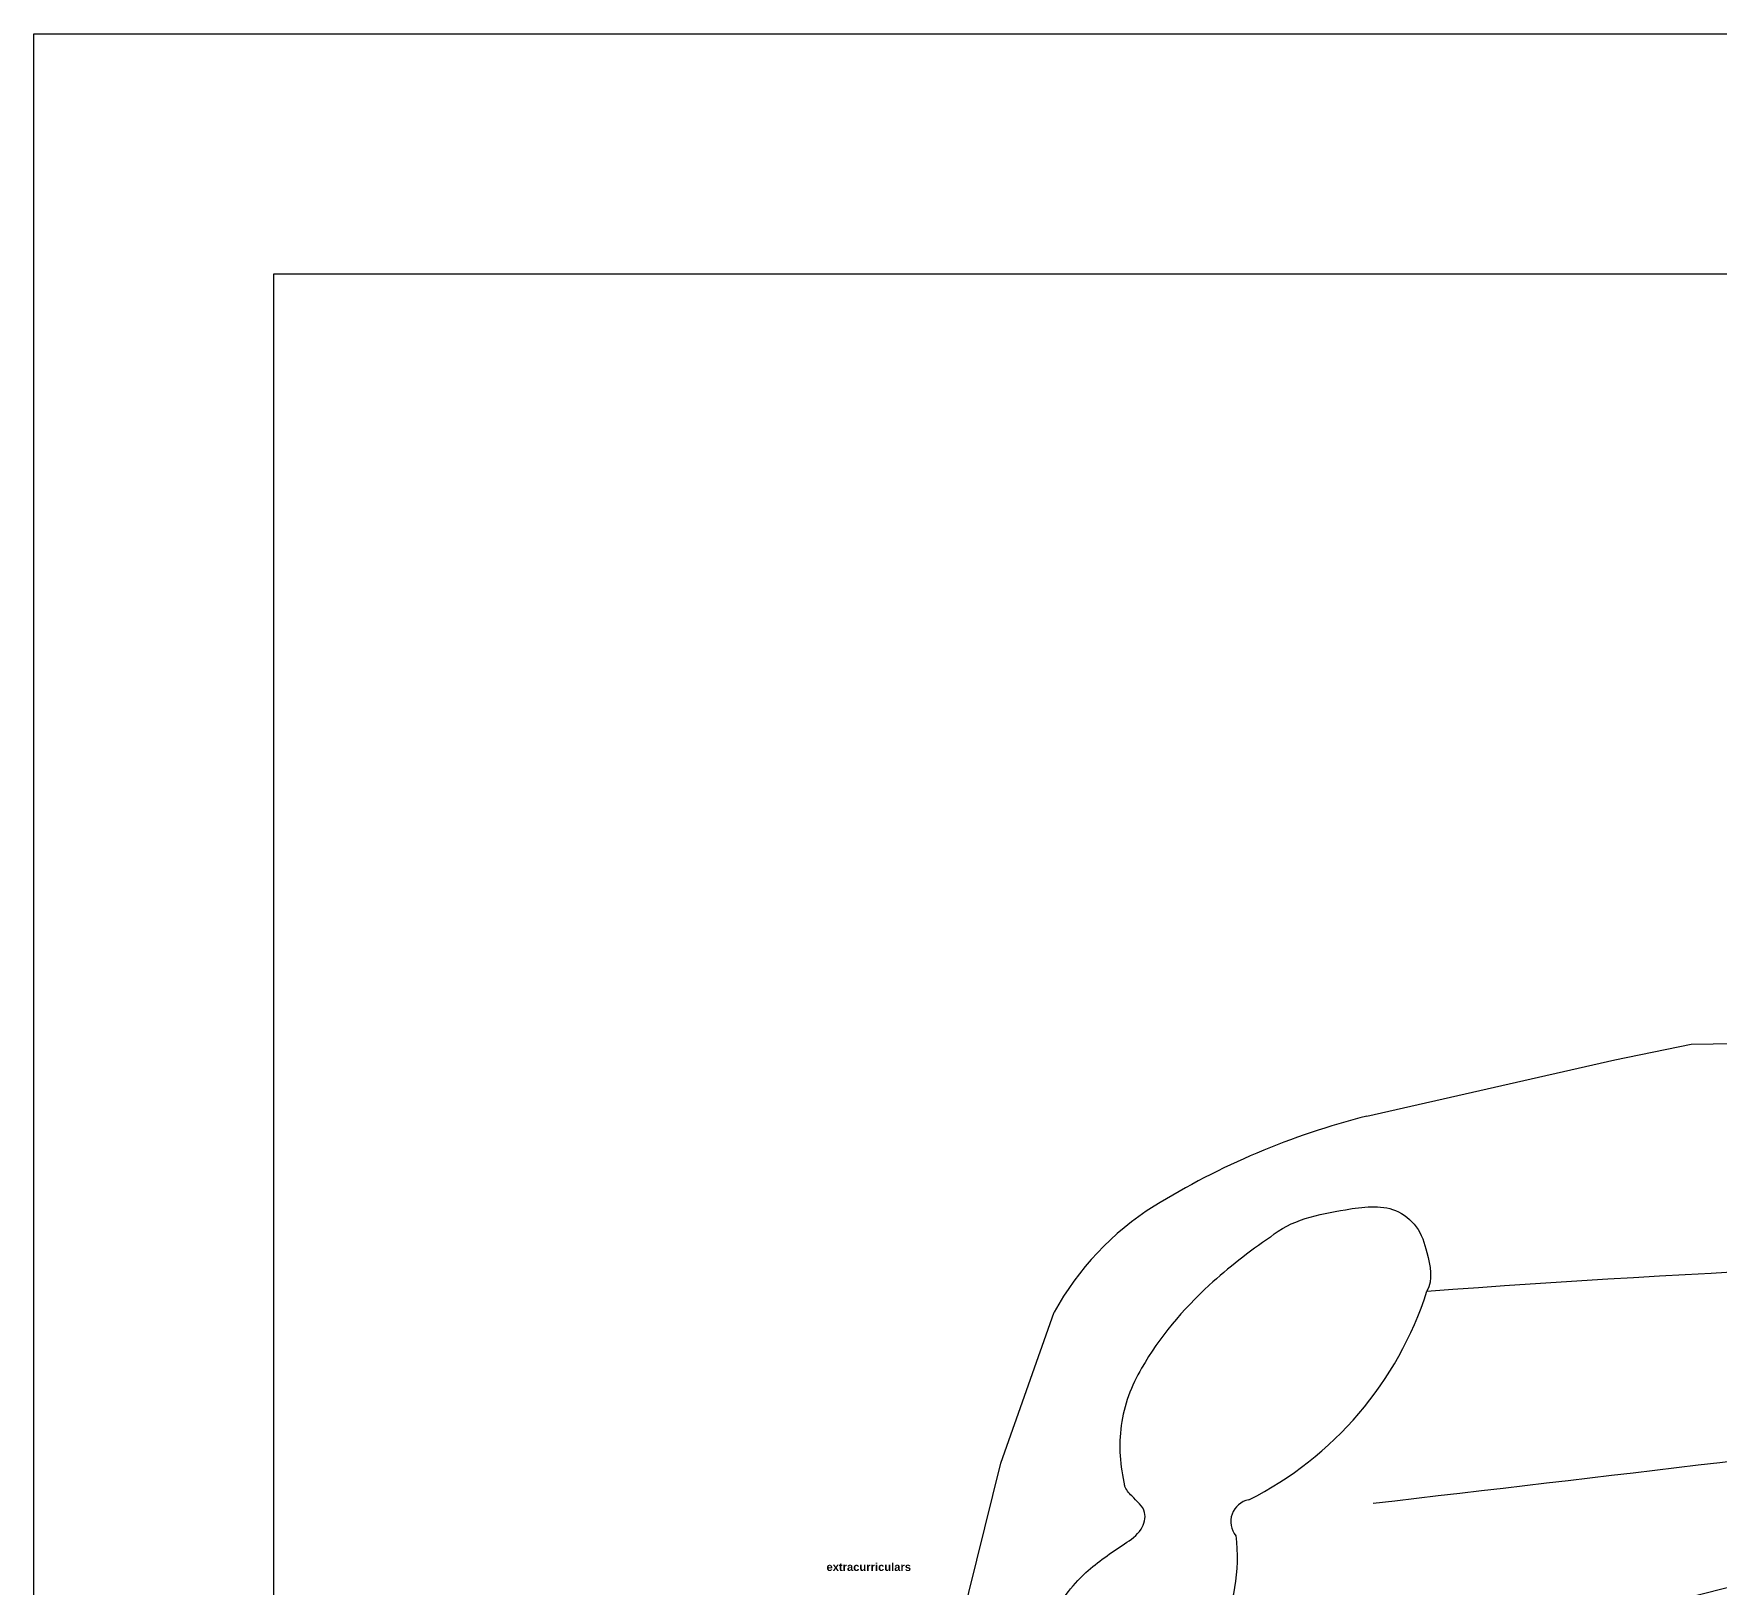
# Model space of a CAD drawing. Header units: inches. Extents: x 591 to 20043, y -1483 to 2716.
# Drawn here: x 1524.02 to 1566.17, y -654.6 to -615.73 of the extents above; entities that cross this region are included whole.
import ezdxf

# ---------------------------------------------------------------- set-up
doc = ezdxf.new("R2010")
doc.units = ezdxf.units.IN
doc.header["$MEASUREMENT"] = 0
doc.layers.add('SS - Footings_(3)', color=3, linetype='Continuous')
doc.layers.add('SS - Foundation_Wall_(2)', color=2, linetype='Continuous')
doc.styles.add('SS.Title', font='swisseb.ttf')

# ---------------------------------------------------------------- blocks, each defined once
blk = doc.blocks.new('A$C4DF566E4')
for p, q in [((0.5499, 1.8482), (1.1141, 1.8552)), ((0.5015, 1.8382), (0.5499, 1.8482)), ((0.344, 1.8024), (0.5015, 1.8382)), ((0.1116, 1.5821), (0.1455, 1.6779)), ((0.0287, 1.2476), (0.1116, 1.5821))]:
    blk.add_line(p, q)
for centre, radius, start, end in [((0.4628, 1.3332), 0.484, 104.2133, 121.6479), ((0.3053, 1.5911), 0.1818, 122.0312, 151.4815), ((1.0697, -7.7297), 9.4459, 87.79491, 94.1745), ((0.1678, 1.7597), 0.225, 296.746, 342.266), ((-10.837, 97.291), 96.3856, 276.663893, 277.19055), ((2.9293, -7.8565), 9.6516, 99.63699, 106.48827), ((3.704, -11.4775), 13.3288, 100.18744, 105.11154), ((0.2716, 1.545), 0.014, 100.7146, 220.0884), ((0.1479, 1.5221), 0.1139, 300.9419, 7.0298)]:
    blk.add_arc(centre, radius, start, end)
for points, start_tangent, end_tangent in [([(0.2827, 1.7256), (0.3305, 1.743), (0.3622, 1.7424), (0.3753, 1.7322), (0.3821, 1.7158), (0.3821, 1.6912)], (0.761003, 0.648748), (-0.486549, -0.873653)), ([(0.2827, 1.7256), (0.2439, 1.695), (0.201, 1.6424)], (-0.82479, -0.56544), (-0.493818, -0.869565)), ([(0.201, 1.6424), (0.188, 1.606), (0.1902, 1.5676)], (-0.508634, -0.860983), (0.222807, -0.974863)), ([(0.1902, 1.5309), (0.2006, 1.5402), (0.2029, 1.5507), (0.1947, 1.5612), (0.1902, 1.5676)], (0.845663, 0.533717), (-0.380655, 0.924717)), ([(0.1339, 1.4339), (0.143, 1.4822), (0.1656, 1.5126), (0.1902, 1.5309)], (-0.207701, 0.978192), (0.828272, 0.560326))]:
    blk.add_spline(points, degree=3, dxfattribs=dict(start_tangent=start_tangent, end_tangent=end_tangent))

msp = doc.modelspace()

# ---------------------------------------------------------------- linework, layer by layer
at = {"layer": 'SS - Footings_(3)'}
msp.add_lwpolyline([(1742.01815, -621.73476), (1742.01815, -841.73476), (1530.01815, -841.73476), (1530.01815, -621.73476)], close=True, dxfattribs=at)
at = {"layer": 'SS - Foundation_Wall_(2)'}
msp.add_lwpolyline([(1748.01815, -615.73476), (1748.01815, -847.73476), (1524.01815, -847.73476), (1524.01815, -615.73476)], close=True, dxfattribs=at)

# ---------------------------------------------------------------- block references
at = {"xscale": 39.3700787401575, "yscale": 39.3700787401575, "zscale": 39.3700787401575}
msp.add_blockref('A$C4DF566E4', (1543.79807, -713.75428), dxfattribs=at)

# ---------------------------------------------------------------- texts
at = {"insert": (1543.83394, -653.96368), "char_height": 0.2, "width": 2.6844219, "attachment_point": 1, "style": 'SS.Title'}
msp.add_mtext('extracurriculars', dxfattribs=at)

doc.saveas('drawing.dxf')
